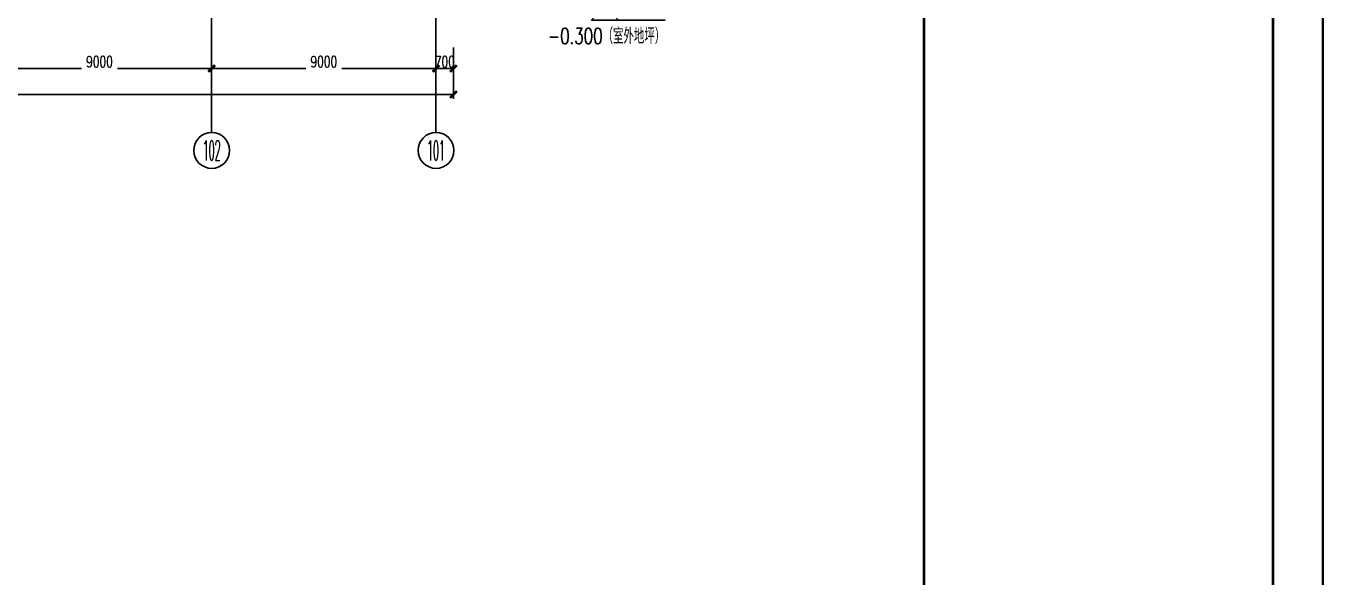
# Model space of a CAD drawing. Extents: x -2072575 to 87763, y -155913 to 742026.
# Drawn here: x -1788151 to -1736075, y 531657 to 553774 of the extents above; entities that cross this region are included whole.
import ezdxf
from ezdxf.enums import TextEntityAlignment as Align

# ---------------------------------------------------------------- set-up
doc = ezdxf.new("R2010")
doc.units = 0
doc.header["$LTSCALE"] = 1000
doc.linetypes.add('CENTER', pattern=[2, 1.25, -0.25, 0.25, -0.25])
doc.linetypes.add('DOTE', pattern=[2.42, 2, -0.2, 0.02, -0.2])
doc.layers.get('Defpoints').update_dxf_attribs({"color": 210})
for name, color, linetype in [('0-cxFrame', 155, 'Continuous'), ('3符号', 3, 'Continuous'), ('A-AXIS-DOTE', 14, 'DOTE'), ('A-AXIS-DP', 126, 'Continuous'), ('DIM', 173, 'Continuous'), ('DOTE', 1, 'CENTER')]:
    doc.layers.add(name, color=color, linetype=linetype)
doc.layers.add('0-cxText', color=131, linetype='Continuous', lineweight=25)
doc.styles.add('_TCH_AXIS', font='COMPLEX', dxfattribs={"bigfont": 'GBCBIG'})
doc.styles.add('cx_tuming', font='simhei.ttf')
doc.styles.add('cx_tuqian1', font='')
doc.styles.add('DHTEXT-1', font='romans.shx', dxfattribs={"width": 0.7, "bigfont": 'chinese.shx'})
doc.styles.add('卓越符号', font='ROMANS.shx', dxfattribs={"width": 0.7, "bigfont": 'CHINESE.shx'})
doc.styles.add('黑体', font='simhei.ttf', dxfattribs={"height": 12})
doc.styles.get('cx_tuqian1').set_extended_font_data('SimSun')
doc.dimstyles.new('ZN180', dxfattribs={"dimscale": 180, "dimtxt": 2.5, "dimasz": 1.5, "dimexe": 1, "dimexo": 2, "dimgap": 0.9, "dimtad": 1, "dimdec": 0, "dimdsep": 46, "dimtxsty": 'DHTEXT-1', "dimblk": 'ARCHTICK', "dimcen": 2.5, "dimclrd": 173, "dimclre": 173, "dimclrt": 7, "dimazin": 2, "dimtfac": 1, "dimtdec": 0, "dimtix": 1, "dimtmove": 2, "dimatfit": 3, "dimfxl": 0, "dimarcsym": 0})

# ---------------------------------------------------------------- blocks, each defined once
blk = doc.blocks.new('_ArchTick')
at = {"color": 0, "linetype": 'ByBlock', "const_width": 0.4}
blk.add_lwpolyline([(-0.5, -0.5), (0.5, 0.5)], dxfattribs=at)
blk = doc.blocks.new('*D60')
at = {"layer": 'Defpoints', "color": 0, "ltscale": 1800, "transparency": 16777216}
for p in [(90000, -1577), (90700, -1577), (90700, -2784)]:
    blk.add_point(p, dxfattribs=at)
at = {"layer": 'DIM', "color": 173, "linetype": 'ByBlock', "lineweight": -2, "ltscale": 1800, "transparency": 16777216}
for p, q in [((90000, -1937), (90000, -2964)), ((90700, -1937), (90700, -2964)), ((90000, -2784), (90700, -2784))]:
    blk.add_line(p, q, dxfattribs=at)
at = {"layer": 'DIM', "color": 173, "lineweight": -2, "ltscale": 1800, "transparency": 16777216, "xscale": 270, "yscale": 270, "zscale": 270, "rotation": 180}
blk.add_blockref('_ArchTick', (90000, -2784), dxfattribs=at)
at = {"layer": 'DIM', "color": 173, "lineweight": -2, "ltscale": 1800, "transparency": 16777216, "xscale": 270, "yscale": 270, "zscale": 270}
blk.add_blockref('_ArchTick', (90700, -2784), dxfattribs=at)
at = {"layer": 'DIM', "color": 7, "ltscale": 1800, "transparency": 16777216, "insert": (90350, -2509), "char_height": 450, "attachment_point": 5, "style": 'DHTEXT-1'}
blk.add_mtext('700', dxfattribs=at)
blk = doc.blocks.new('*D61')
at = {"layer": 'Defpoints', "color": 0, "ltscale": 1800, "transparency": 16777216}
for p in [(81000, -1577), (90000, -1577), (90000, -2784)]:
    blk.add_point(p, dxfattribs=at)
at = {"layer": 'DIM', "color": 173, "linetype": 'ByBlock', "lineweight": -2, "ltscale": 1800, "transparency": 16777216}
for p, q in [((81000, -1937), (81000, -2964)), ((90000, -1937), (90000, -2964)), ((81000, -2784), (84783, -2784)), ((90000, -2784), (86217, -2784))]:
    blk.add_line(p, q, dxfattribs=at)
at = {"layer": 'DIM', "color": 173, "lineweight": -2, "ltscale": 1800, "transparency": 16777216, "xscale": 270, "yscale": 270, "zscale": 270, "rotation": 180}
blk.add_blockref('_ArchTick', (81000, -2784), dxfattribs=at)
at = {"layer": 'DIM', "color": 173, "lineweight": -2, "ltscale": 1800, "transparency": 16777216, "xscale": 270, "yscale": 270, "zscale": 270}
blk.add_blockref('_ArchTick', (90000, -2784), dxfattribs=at)
at = {"layer": 'DIM', "color": 7, "ltscale": 1800, "transparency": 16777216, "insert": (85500, -2509), "char_height": 450, "attachment_point": 5, "style": 'DHTEXT-1'}
blk.add_mtext('9000', dxfattribs=at)
blk = doc.blocks.new('*D62')
at = {"layer": 'Defpoints', "color": 0, "ltscale": 1800, "transparency": 16777216}
for p in [(72000, -1577), (81000, -1577), (81000, -2784)]:
    blk.add_point(p, dxfattribs=at)
at = {"layer": 'DIM', "color": 173, "linetype": 'ByBlock', "lineweight": -2, "ltscale": 1800, "transparency": 16777216}
for p, q in [((72000, -1937), (72000, -2964)), ((81000, -1937), (81000, -2964)), ((72000, -2784), (75783, -2784)), ((81000, -2784), (77217, -2784))]:
    blk.add_line(p, q, dxfattribs=at)
at = {"layer": 'DIM', "color": 173, "lineweight": -2, "ltscale": 1800, "transparency": 16777216, "xscale": 270, "yscale": 270, "zscale": 270, "rotation": 180}
blk.add_blockref('_ArchTick', (72000, -2784), dxfattribs=at)
at = {"layer": 'DIM', "color": 173, "lineweight": -2, "ltscale": 1800, "transparency": 16777216, "xscale": 270, "yscale": 270, "zscale": 270}
blk.add_blockref('_ArchTick', (81000, -2784), dxfattribs=at)
at = {"layer": 'DIM', "color": 7, "ltscale": 1800, "transparency": 16777216, "insert": (76500, -2509), "char_height": 450, "attachment_point": 5, "style": 'DHTEXT-1'}
blk.add_mtext('9000', dxfattribs=at)
blk = doc.blocks.new('*D72')
at = {"layer": 'Defpoints', "color": 0, "ltscale": 1800, "transparency": 16777216}
for p in [(-700, -1991), (90700, -1991), (90700, -3824)]:
    blk.add_point(p, dxfattribs=at)
at = {"layer": 'DIM', "color": 173, "linetype": 'ByBlock', "lineweight": -2, "ltscale": 1800, "transparency": 16777216}
for p, q in [((-700, -2351), (-700, -4004)), ((90700, -2351), (90700, -4004)), ((-700, -3824), (44133, -3824)), ((90700, -3824), (45867, -3824))]:
    blk.add_line(p, q, dxfattribs=at)
at = {"layer": 'DIM', "color": 173, "lineweight": -2, "ltscale": 1800, "transparency": 16777216, "xscale": 270, "yscale": 270, "zscale": 270, "rotation": 180}
blk.add_blockref('_ArchTick', (-700, -3824), dxfattribs=at)
at = {"layer": 'DIM', "color": 173, "lineweight": -2, "ltscale": 1800, "transparency": 16777216, "xscale": 270, "yscale": 270, "zscale": 270}
blk.add_blockref('_ArchTick', (90700, -3824), dxfattribs=at)
at = {"layer": 'DIM', "color": 7, "ltscale": 1800, "transparency": 16777216, "insert": (45000, -3549), "char_height": 450, "attachment_point": 5, "style": 'DHTEXT-1'}
blk.add_mtext('91400', dxfattribs=at)
blk = doc.blocks.new('卓越-轴号')
blk.add_circle((0, 0), 4)
at = {"color": 0, "style": '_TCH_AXIS', "width": 1.041667, "flags": 8}
blk.add_attdef('A', text='', height=4.48, dxfattribs=at).set_placement((-2, -2.24), (2, -2.24), align=Align.FIT)
blk = doc.blocks.new('*U227')
at = {"ltscale": 10}
blk.add_line((3.48, 0), (-6.85, 0), dxfattribs=at)
blk.add_lwpolyline([(3, -3), (0, 0), (-3, -3), (13.45, -3)])
at = {"color": 0, "style": '卓越符号', "width": 0.7, "flags": 8}
blk.add_attdef('±0.000', text='', height=3.5, dxfattribs=at).set_placement((13.45, -7.85), align=Align.RIGHT)
blk = doc.blocks.new('zjcx_T1(Dragon)')
at = {"layer": '0-cxFrame', "const_width": 50}
blk.add_lwpolyline([(-7000, 0), (0, 0), (0, 57400), (-7000, 57400)], close=True, dxfattribs=at)
blk = doc.blocks.new('TK22.A1 L(Dragon)')
at = {"layer": '0-cxFrame', "color": 7, "const_width": 0.5}
blk.add_lwpolyline([(0, 0), (-841, 0), (-841, 594), (0, 594)], close=True, dxfattribs=at)
at = {"layer": '0-cxFrame', "const_width": 0.5}
for points in [[(-80, 10), (-821, 10), (-821, 584), (-80, 584)], [(-10, 10), (-80, 10), (-80, 584), (-10, 584)]]:
    blk.add_lwpolyline(points, close=True, dxfattribs=at)
at = {"layer": '0-cxFrame', "xscale": 0.01, "yscale": 0.01, "zscale": 0.01}
blk.add_blockref('zjcx_T1(Dragon)', (-10, 10), dxfattribs=at)
at = {"style": '黑体', "flags": 4}
blk.add_attdef('图幅', text='', height=3.3, dxfattribs=at).set_placement((-40, 3), align=Align.RIGHT)
at = {"layer": '0-cxText', "flags": 4}
for tag, height, style, p in [('建设单位', 3.5, 'cx_tuming', (-45, 240)), ('项目名称', 3.5, 'cx_tuming', (-45, 210)), ('子项名称', 3.5, 'cx_tuming', (-45, 180)), ('工程编号', 3.3, 'cx_tuqian1', (-35, 165)), ('图名1', 3.5, 'cx_tuming', (-45, 87)), ('图名2', 3.5, 'cx_tuming', (-45, 79)), ('图名3', 3.5, 'cx_tuming', (-45, 71)), ('出图日期', 3.3, 'cx_tuqian1', (-39, 60)), ('专业', 3.3, 'cx_tuqian1', (-55, 52)), ('图号', 3.3, 'cx_tuqian1', (-55, 44)), ('版次', 3.3, 'cx_tuqian1', (-20, 44))]:
    blk.add_attdef(tag, text='', height=height, dxfattribs=dict(at, style=style)).set_placement(p, align=Align.MIDDLE)
at = {"layer": 'Defpoints', "color": 6, "flags": 4}
for tag, height, style, p in [('tufu', 3.3, '黑体', (-12, 12)), ('dwfname', 4, 'cx_tuqian1', (-80, 3))]:
    blk.add_attdef(tag, text='', height=height, dxfattribs=dict(at, style=style)).set_placement(p, align=Align.RIGHT)
blk = doc.blocks.new('20250821111658')
at = {"layer": 'DOTE', "ltscale": 180}
for p, q in [((81000, 18985.3), (81000, -5350)), ((90000, 18985.3), (90000, -5350))]:
    blk.add_line(p, q, dxfattribs=at)
at = {"layer": '3符号', "color": 7}
ref = blk.add_blockref('*U227', (96775, -300), dxfattribs=dict(at, xscale=180, yscale=180, zscale=180, rotation=359.9999999999989))
ref.add_attrib('±0.000', '-0.300（室外地坪）', dxfattribs={"layer": '0', "color": 0, "height": 630, "style": '卓越符号', "width": 0.7}).set_placement((99196, -1792.6), align=Align.RIGHT)
ref = blk.add_blockref('卓越-轴号', (81001.1, -6070), dxfattribs=dict(at, xscale=180, yscale=180, zscale=180))
ref.add_attrib('A', '102', dxfattribs={"layer": '0', "color": 0, "height": 806.4, "style": '_TCH_AXIS', "width": 0.382653}).set_placement((80641.1, -6473.2), (81361.1, -6473.2), align=Align.FIT)
ref = blk.add_blockref('卓越-轴号', (90001.1, -6070), dxfattribs=dict(at, xscale=180, yscale=180, zscale=180))
ref.add_attrib('A', '101', dxfattribs={"layer": '0', "color": 0, "height": 806.4, "style": '_TCH_AXIS', "width": 0.426136}).set_placement((89641.1, -6473.2), (90361.1, -6473.2), align=Align.FIT)
at = {"layer": 'DIM', "ltscale": 1800}
for base, p1, p2, picture, middle in [((90700, -3824.1), (-700, -1991.4), (90700, -1991.4), '*D72', (45000, -3549.1)), ((81000, -2784.1), (72000, -1577.5), (81000, -1577.5), '*D62', (76500, -2509.1)), ((90000, -2784.1), (81000, -1577.5), (90000, -1577.5), '*D61', (85500, -2509.1)), ((90700, -2784.1), (90000, -1577.5), (90700, -1577.5), '*D60', (90350, -2509.1))]:
    dim = blk.add_linear_dim(base=base, p1=p1, p2=p2, angle=0, dimstyle='ZN180', dxfattribs=at)
    dim.commit()
    dim.dimension.update_dxf_attribs({"geometry": picture, "text_midpoint": middle, "dimtype": 129})

msp = doc.modelspace()

# ---------------------------------------------------------------- linework, layer by layer
at = {"layer": 'A-AXIS-DOTE'}
for p, q in [((-1780701.3, 552063.5), (-1780701.3, 549497.6)), ((-1771701.3, 552063.5), (-1771701.3, 549497.6))]:
    msp.add_line(p, q, dxfattribs=at)

# ---------------------------------------------------------------- block references
at = {"layer": '0-cxFrame', "xscale": 200, "yscale": 200, "zscale": 200}
msp.add_blockref('TK22.A1 L(Dragon)', (-1736124.8, 472257.2), dxfattribs=at)
at = {"layer": 'A-AXIS-DP', "ltscale": 2800}
msp.add_blockref('20250821111658', (-1861701.3, 554847.6), dxfattribs=at)

doc.saveas('drawing.dxf')
